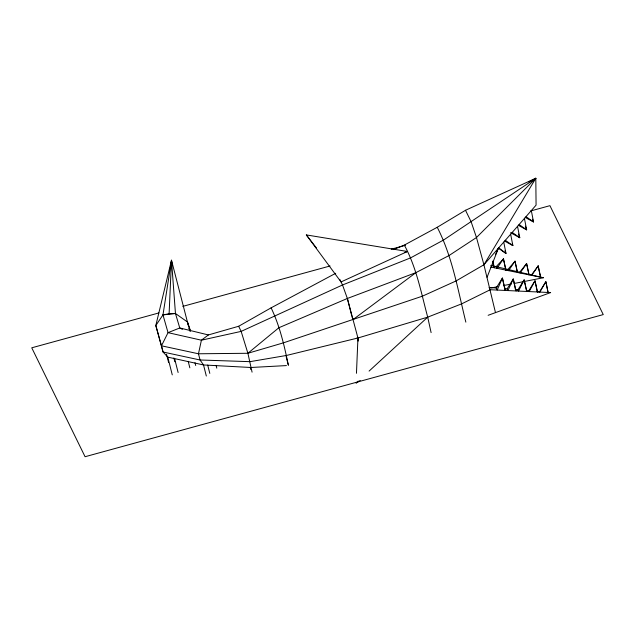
<?xml version="1.0" encoding="UTF-8"?>
<svg xmlns="http://www.w3.org/2000/svg" width="635" height="635" viewBox="0 0 635 635"><rect width="100%" height="100%" fill="white"/><g stroke="black" fill="none" stroke-linecap="round" stroke-linejoin="round"><path stroke-width="0.95" d="M356.465 373.293L357.942 338.003L347.369 298.474L342.519 284.972L339.757 279.337M172.268 374.864L167.783 357.132L163.044 352.012L155.821 325.517L162.973 314.897L169.108 313.769L171.49 260.255L188.571 326.422M488.132 315.301L550.608 292.592L490.236 289.727L461.756 303.816L427.704 317.143L357.942 337.995L286.48 355.457L250.023 361.664L200.049 359.989L163.044 352.012L161.473 345.805L168.037 332.653L162.973 314.897L171.49 260.255L171.926 264.16M487.077 277.249L498.419 248.198L505.992 253.484L503.753 242.094M495.506 254.437L498.419 248.198M182.396 329.351L179.761 327.97L175.458 313.499L171.49 260.255L155.821 325.517L161.473 345.805L198.477 353.782L247.896 353.274L283.297 342.884L422.394 296.18L455.978 280.988L483.918 264.771L535.805 178.276L465.503 210.272L437.245 227.274L404.328 245.086L393.335 249.587M504.206 286.941L502.412 278.019L497.197 290.052L496.205 288.02L502.412 278.019L505.404 290.441L504.563 288.719L507.071 288.933L507.865 290.56L513.278 278.932L516.072 290.949M507.071 288.933L513.278 278.932L515.429 289.631L517.938 289.846L518.533 291.068L524.145 279.844L526.74 291.457L524.145 279.844L517.938 289.846M528.796 290.759L535.011 280.757L537.408 291.965L535.011 280.757L529.201 291.576L528.796 290.759L526.296 290.544M539.663 291.671L545.878 281.67L548.068 292.473L545.878 281.67L539.869 292.084L537.154 291.457M495.419 312.372L483.918 264.771L536.075 205.137L535.805 178.276L528.749 181.904M335.693 273.288L271.105 307.84L238.641 326.271L208.383 334.939L179.761 327.97L168.037 332.653L201.406 340.193L241.149 331.391L342.519 284.972L410.591 257.881L443.508 240.07L535.805 178.276L476.48 237.522L448.945 255.595L415.838 272.661L347.369 298.474L278.86 327.747L247.896 353.274L252.071 372.15M358.227 381.095L356.052 383.095L360.212 380.484M369.086 371.102L427.704 317.143C421.156 292.791 416.497 267.454 404.328 245.086M534.337 179.602L535.805 178.276M208.383 334.939L201.406 340.193L198.477 353.782L200.049 359.989L203.525 364.958L206.319 376.023M415.846 272.693L353.25 319.445L352.06 317.024M407.456 251.484L341.027 281.94L306.332 234.918L407.456 251.484L404.678 252.46M158.909 312.928L31.75 347.805L85.066 456.724L603.25 314.587L549.934 205.669L530.812 210.915M182.809 306.372L330.041 265.986M391.231 249.206L405.574 245.269M490.942 288.012L497.737 286.687M503.555 285.544L511.318 284.028M514.231 283.456L543.338 277.757L490.736 265.39M162.973 314.897L175.458 313.499L187.452 321.993L190.579 331.129M286.441 365.585L250.888 367.49L203.525 364.958L167.783 357.132M169.108 313.769L175.458 313.499M496.205 288.02L489.109 287.425L490.236 289.727M548.021 292.378L550.608 292.592M490.736 267.025L543.338 277.757M525.185 217.408L533.543 221.98L531.312 210.59M518.295 225.29L526.661 229.862L524.423 218.464M510.572 232.704L519.771 237.736L517.533 226.346M504.515 241.038L512.882 245.61L510.643 234.22M526.01 216.646L533.543 221.98L532.574 219.21M519.12 224.528L526.661 229.862L525.359 226.163M512.231 232.402L519.771 237.736L518.47 234.037M505.341 240.276L512.882 245.61L512.231 243.761M498.65 247.745L505.992 253.484L505.015 250.714M306.332 234.918L316.508 248.055M465.503 210.272L471.138 221.782L476.48 237.522L483.918 264.771M437.245 227.274C452.43 256.842 457.93 290.163 465.852 322.151M347.361 298.45L351.83 316.095M271.105 307.84C279.805 325.953 284.377 345.869 288.409 365.482M238.641 326.271L241.149 331.391L247.896 353.274M190.032 330.962L189.016 328.192L189.873 330.954M187.452 321.993L190.024 330.263M357.219 337.415L358.156 341.122M286.139 356.497L288.187 364.577M250.341 367.721L250.817 369.586M216.09 365.379L216.789 368.149M207.708 365.101L209.812 373.396M195.001 362.704L195.715 365.506M188.198 361.307L189.849 367.84M174.585 358.529L178.125 372.523M173.871 357.949L174.831 361.752M166.513 354.251L168.616 362.561M427.704 317.143L431.109 332.621M357.942 337.995L358.354 339.892M492.887 261.183L494.3 267.756L493.451 266.025L492.665 261.263M503.452 258.85L496.967 268.295L496.173 266.668L503.452 258.85L505.873 270.113L503.452 258.85M515.025 261.215L508.54 270.653L507.944 269.43L515.025 261.215L517.446 272.471L515.025 261.215M526.598 263.573L520.113 273.018L519.716 272.201L526.598 263.573L529.019 274.836L526.598 263.573M538.17 265.93L531.686 275.376L531.487 274.971L538.17 265.93L540.591 277.193L538.17 265.93"/></g></svg>
